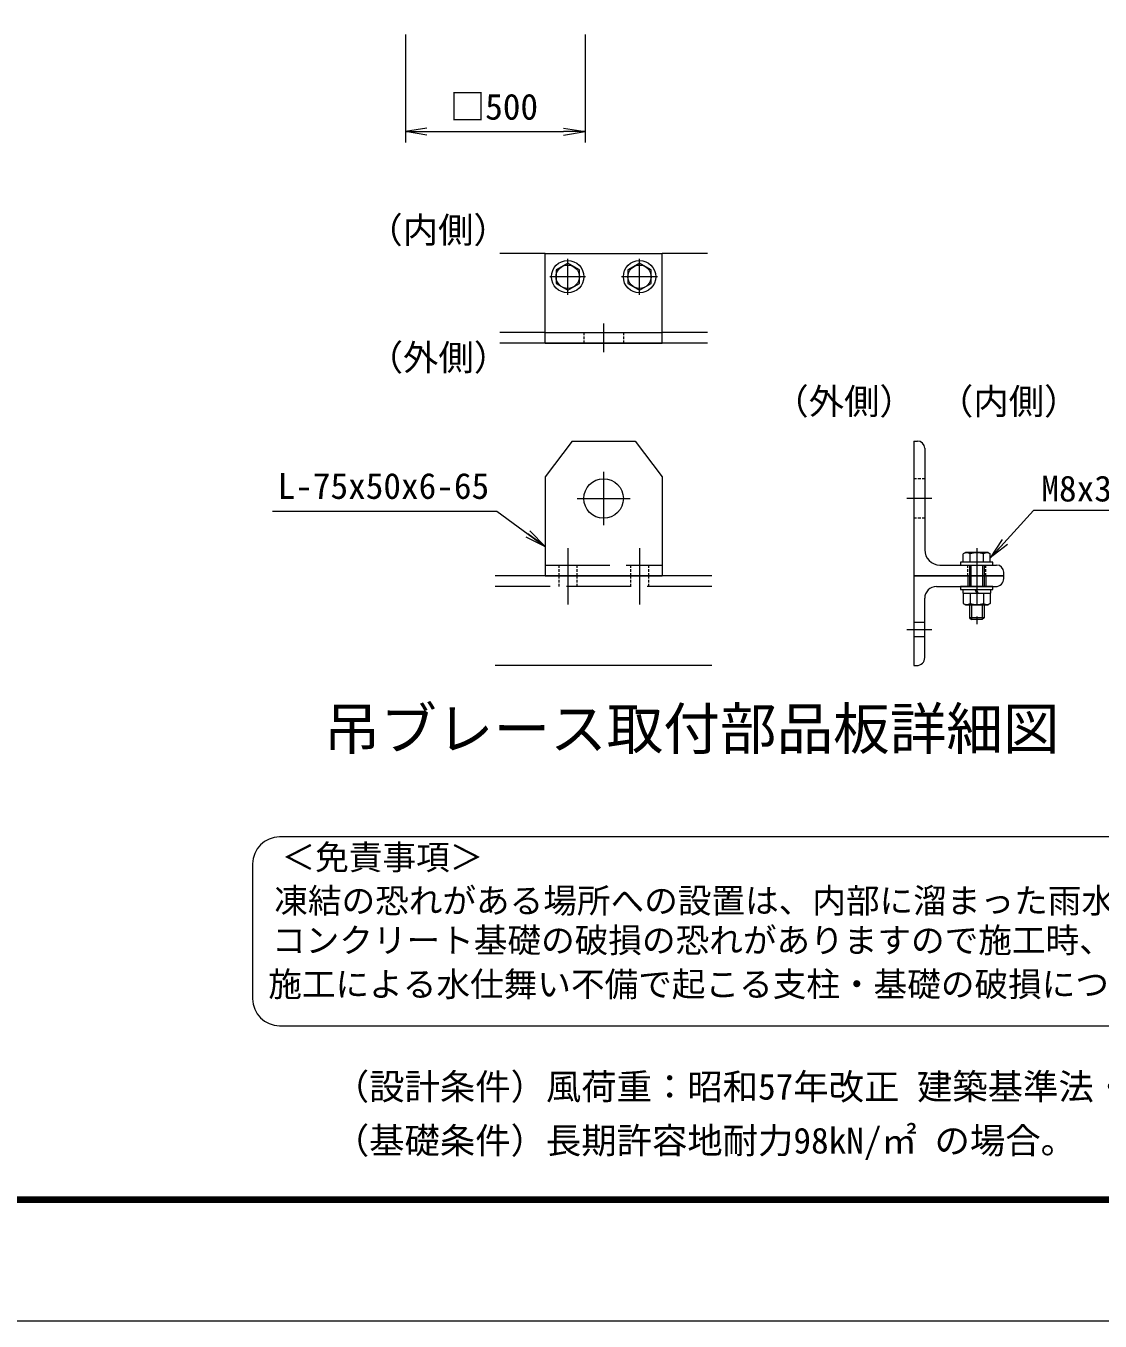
# Model space of a CAD drawing. Units: millimetres, scale not verified. Extents: x -6300 to 6300, y -4455 to 4455.
# Drawn here: x -1356 to 1634, y -4455 to -851 of the extents above; entities that cross this region are included whole.
import ezdxf
from ezdxf.enums import TextEntityAlignment as Align

# ---------------------------------------------------------------- set-up
doc = ezdxf.new("R2010")
doc.units = ezdxf.units.MM
doc.header["$LTSCALE"] = 30
for name, pattern in [('DASHED', [7.5, 6, -1.5]), ('USER1', [50.8, 31.75, -6.35, 6.35, -6.35]), ('USER3', [0.375, 0.25, -0.125])]:
    doc.linetypes.add(name, pattern=pattern)
for name, color, linetype, lineweight in [('0-0_D-STR1', 1, 'Continuous', 18), ('0-1_D-BMK', 2, 'USER1', 13), ('0-5_D-STR3', 3, 'Continuous', 13), ('0-7_D-STR-TXT', 7, 'Continuous', 9), ('0-8_D-STR-DIM', 7, 'Continuous', 9), ('0-9_0', 7, 'Continuous', 9), ('0-A_D-TTL-TXT', 7, 'Continuous', 18), ('0-B_D-TTL', 7, 'Continuous', 9)]:
    doc.layers.add(name, color=color, linetype=linetype, lineweight=lineweight)
doc.styles.add('ＭＳ ゴシック', font='')
doc.styles.get('ＭＳ ゴシック').set_extended_font_data('MS Gothic')

# ---------------------------------------------------------------- blocks, each defined once
blk = doc.blocks.new('_Open')
at = {"layer": '0-9_0'}
blk.add_line((-30, 5), (0, 0), dxfattribs=at)
blk.add_lwpolyline([(-30, -5), (0, 0), (-30, 0)], dxfattribs=at)
blk = doc.blocks.new('U52')
at = {"layer": '0-1_D-BMK'}
for p, q in [((0, -300), (0, 300)), ((300, 0), (-300, 0))]:
    blk.add_line(p, q, dxfattribs=at)
at = {"layer": '0-5_D-STR3'}
blk.add_lwpolyline([(194.9, 112.5), (0, 225), (-194.9, 112.5), (-194.9, -112.5), (0, -225), (194.9, -112.5)], close=True, dxfattribs=at)
for radius in [270, 194.9]:
    blk.add_circle((0, 0), radius, dxfattribs=at)
blk = doc.blocks.new('U66')
at = {"layer": '0-1_D-BMK'}
blk.add_line((0, -282), (0, 987), dxfattribs=at)
at = {"layer": '0-5_D-STR3'}
for p, q in [((-120, 882), (-90, 912)), ((-120, 663), (-120, 882)), ((-90, 663), (-90, 912)), ((-90, 912), (90, 912)), ((90, 662.3), (90, 912)), ((120, 663), (120, 882)), ((187.5, 663), (-187.5, 663)), ((225.2, 468), (-225.2, 468)), ((-112.6, 468), (-112.6, 641.3)), ((11.3, 408), (-23.4, 468)), ((32, 408), (-2.6, 468)), ((112.6, 468), (112.6, 641.3)), ((-120, 0), (-120, 360)), ((-97.5, 0), (-97.5, 360)), ((97.5, 0), (97.5, 360)), ((120, 0), (120, 360)), ((-225.2, -48), (225.2, -48)), ((-225.2, -48), (-225.2, -186.1)), ((-189, -207), (-225.2, -186.1)), ((-189, -207), (189, -207)), ((-112.6, -48), (-112.6, -186.1)), ((112.6, -48), (112.6, -186.1)), ((189, -207), (225.2, -186.1)), ((225.2, -48), (225.2, -186.1))]:
    blk.add_line(p, q, dxfattribs=at)
for points in [[(-120, 882), (120, 882), (90, 912)], [(-225.2, 468), (-225.2, 641.3), (-187.5, 663)], [(225.2, 468), (225.2, 641.3), (187.5, 663)], [(231, 408), (-231, 408), (-231, 468)], [(231, 408), (231, 468), (-231, 468)]]:
    blk.add_lwpolyline(points, dxfattribs=at)
for points in [[(-270, 360), (270, 360), (270, 408), (-270, 408)], [(-270, -48), (270, -48), (270, 0), (-270, 0)]]:
    blk.add_lwpolyline(points, close=True, dxfattribs=at)
for centre, radius, start, end in [((-168.9, 559), 99.7, 55.61586, 124.38414), ((0, 286.1), 372.6, 72.4121, 107.5879), ((168.9, 559), 99.7, 55.61585, 124.38416), ((-168.9, -103.9), 99.7, 235.61585, 304.38415), ((0, 169), 372.6, 252.4121, 287.5879), ((168.9, -103.9), 99.7, 235.61585, 304.38415)]:
    blk.add_arc(centre, radius, start, end, dxfattribs=at)

msp = doc.modelspace()

# ---------------------------------------------------------------- linework, layer by layer
at = {"layer": '0-0_D-STR1'}
for p, q in [((89.77, -1483.99), (-36.87, -1483.99)), ((541.41, -1483.99), (414.77, -1483.99)), ((541.41, -1733.99), (-36.87, -1733.99)), ((553.77, -2381.17), (-49.23, -2381.17)), ((1178.47, -2411.17), (1343.47, -2411.17)), ((1265.97, -2381.17), (1265.97, -2411.17)), ((1315.97, -2381.17), (1315.97, -2411.17)), ((1145.97, -2608.67), (1145.97, -2443.67)), ((1145.97, -2511.17), (1115.97, -2511.17)), ((1145.97, -2551.17), (1115.97, -2551.17)), ((553.77, -2631.17), (-49.23, -2631.17))]:
    msp.add_line(p, q, dxfattribs=at)
at = {"layer": '0-0_D-STR1', "linetype": 'DASHED'}
for p, q in [((89.77, -1703.99), (-36.87, -1703.99)), ((541.41, -1703.99), (414.77, -1703.99)), ((553.77, -2411.17), (-49.23, -2411.17))]:
    msp.add_line(p, q, dxfattribs=at)
at = {"layer": '0-0_D-STR1', "linetype": 'USER3'}
for p, q in [((127.27, -2381.17), (127.27, -2411.17)), ((177.27, -2381.17), (177.27, -2411.17)), ((327.27, -2381.17), (327.27, -2411.17)), ((377.27, -2381.17), (377.27, -2411.17))]:
    msp.add_line(p, q, dxfattribs=at)
at = {"layer": '0-0_D-STR1'}
msp.add_lwpolyline([(1365.97, -2388.67), (1365.97, -2381.17), (1115.97, -2381.17), (1115.97, -2631.17), (1123.47, -2631.17)], dxfattribs=at)
for centre, radius, start, end in [((1178.47, -2443.67), 32.5, 90, 180), ((1343.47, -2388.67), 22.5, 270, 0), ((1123.47, -2608.67), 22.5, 270, 0)]:
    msp.add_arc(centre, radius, start, end, dxfattribs=at)
at = {"layer": '0-1_D-BMK'}
for p, q in [((252.27, -1678.99), (252.27, -1758.99)), ((252.27, -2092.19), (252.27, -2240.15)), ((178.29, -2166.17), (326.25, -2166.17)), ((1165.97, -2166.17), (1095.97, -2166.17)), ((152.27, -2304.17), (152.27, -2460.67)), ((352.27, -2304.17), (352.27, -2460.67)), ((1165.97, -2531.17), (1095.97, -2531.17))]:
    msp.add_line(p, q, dxfattribs=at)
at = {"layer": '0-5_D-STR3'}
for p, q in [((89.77, -1483.99), (414.77, -1483.99)), ((89.77, -1733.99), (89.77, -1483.99)), ((414.77, -1733.99), (414.77, -1483.99)), ((89.77, -1703.99), (414.77, -1703.99)), ((89.77, -1733.99), (414.77, -1733.99)), ((164.77, -2006.17), (89.77, -2106.17)), ((164.77, -2006.17), (339.77, -2006.17)), ((339.77, -2006.17), (414.77, -2106.17)), ((1115.97, -2006.17), (1115.97, -2381.17)), ((1115.97, -2006.17), (1125.97, -2006.17)), ((1145.97, -2026.17), (1145.97, -2308.67)), ((89.77, -2106.17), (89.77, -2381.17)), ((414.77, -2106.17), (414.77, -2381.17)), ((1188.47, -2351.17), (1345.97, -2351.17)), ((1365.97, -2381.17), (1365.97, -2371.17)), ((89.77, -2381.17), (414.77, -2381.17)), ((1115.97, -2381.17), (1365.97, -2381.17))]:
    msp.add_line(p, q, dxfattribs=at)
at = {"layer": '0-5_D-STR3', "linetype": 'USER3'}
for p, q in [((197.27, -1703.99), (197.27, -1733.99)), ((307.27, -1703.99), (307.27, -1733.99)), ((1145.97, -2111.17), (1115.97, -2111.17)), ((1145.97, -2221.17), (1115.97, -2221.17)), ((127.27, -2351.17), (127.27, -2381.17)), ((177.27, -2351.17), (177.27, -2381.17)), ((327.27, -2351.17), (327.27, -2381.17)), ((377.27, -2351.17), (377.27, -2381.17)), ((1265.97, -2381.17), (1265.97, -2351.17)), ((1315.97, -2381.17), (1315.97, -2351.17))]:
    msp.add_line(p, q, dxfattribs=at)
at = {"layer": '0-5_D-STR3', "linetype": 'DASHED'}
msp.add_line((89.77, -2351.17), (414.77, -2351.17), dxfattribs=at)
at = {"layer": '0-5_D-STR3'}
msp.add_circle((252.27, -2166.17), 55, dxfattribs=at)
for centre, radius, start, end in [((1125.97, -2026.17), 20, 0, 90), ((1188.47, -2308.67), 42.5, 180, 270), ((1345.97, -2371.17), 20, 0, 90)]:
    msp.add_arc(centre, radius, start, end, dxfattribs=at)
at = {"layer": '0-7_D-STR-TXT'}
msp.add_line((-44.77, -2201.4), (88.16, -2298.57), dxfattribs=at)
msp.add_lwpolyline([(2095.6, -2199.68), (1448.34, -2199.68), (1329.85, -2330.18)], dxfattribs=at)
at = {"layer": '0-8_D-STR-DIM'}
for p, q in [((-299.51, -875.27), (-299.51, -1175.27)), ((200.49, -875.27), (200.49, -1175.27)), ((-239.51, -1145.27), (140.49, -1145.27)), ((-669.64, -2201.4), (-44.77, -2201.4))]:
    msp.add_line(p, q, dxfattribs=at)
at = {"layer": '0-A_D-TTL-TXT', "color": 2}
for p, q in [((3018.67, -3108), (-649.66, -3108)), ((-724.66, -3183), (-724.66, -3558)), ((-649.66, -3633), (3018.67, -3633))]:
    msp.add_line(p, q, dxfattribs=at)
for centre, start, end in [((-649.66, -3183), 90, 180), ((-649.66, -3558), 180, 270)]:
    msp.add_arc(centre, 75, start, end, dxfattribs=at)
at = {"layer": '0-B_D-TTL', "color": 2, "lineweight": 18}
msp.add_lwpolyline([(-6300, 4455), (6300, 4455), (6300, -4455), (-6300, -4455)], close=True, dxfattribs=at)
at = {"layer": '0-B_D-TTL'}
for points in [[(-5895, 4125), (5895, 4125), (5895, -4125), (-5895, -4125)], [(-5891.25, 4121.25), (5891.25, 4121.25), (5891.25, -4121.25), (-5891.25, -4121.25)], [(-5887.5, 4117.5), (5887.5, 4117.5), (5887.5, -4117.5), (-5887.5, -4117.5)], [(-5883.75, 4113.75), (5883.75, 4113.75), (5883.75, -4113.75), (-5883.75, -4113.75)], [(-5880, 4110), (5880, 4110), (5880, -4110), (-5880, -4110)]]:
    msp.add_lwpolyline(points, close=True, dxfattribs=at)

# ---------------------------------------------------------------- block references
at = {"layer": '0-7_D-STR-TXT', "xscale": 2, "yscale": 2}
for p, rotation in [((89.77, -2299.75), 323.83292), ((1328.5, -2331.66), 227.76085)]:
    msp.add_blockref('_Open', p, dxfattribs=dict(at, rotation=rotation))
at = {"layer": '0-8_D-STR-DIM', "rotation": 180}
for name, p, xscale, yscale in [('_Open', (-299.51, -1145.27), 2, 2), ('U66', (1290.97, -2351.17), 0.1666667, 0.1666667)]:
    msp.add_blockref(name, p, dxfattribs=dict(at, xscale=xscale, yscale=yscale))
at = {"layer": '0-8_D-STR-DIM'}
for name, p, xscale, yscale in [('_Open', (200.49, -1145.27), 2, 2), ('U52', (152.27, -1548.99), 0.1666667, 0.1666667), ('U52', (352.27, -1548.99), 0.1666667, 0.1666667)]:
    msp.add_blockref(name, p, dxfattribs=dict(at, xscale=xscale, yscale=yscale))

# ---------------------------------------------------------------- texts
at = {"layer": '0-7_D-STR-TXT', "style": 'ＭＳ ゴシック'}
for s, p in [('（内側）', (-405.28, -1476.7)), ('（外側）', (-404.36, -1831.46)), ('L-75x50x6-65', (-655.13, -2188.88)), ('M8x32(2W,1SW)', (1470.62, -2196.08))]:
    msp.add_text(s, height=72.14, dxfattribs=at).set_placement(p, align=Align.BOTTOM_LEFT)
at = {"layer": '0-8_D-STR-DIM', "style": 'ＭＳ ゴシック'}
msp.add_text('□500', height=72.14, dxfattribs=at).set_placement((-175.73, -1133.63), align=Align.BOTTOM_LEFT)
at = {"layer": '0-A_D-TTL-TXT', "style": 'ＭＳ ゴシック'}
for s, height, p in [('（外側）', 72.14, (724.69, -1953.5)), ('（内側）', 72.14, (1182.9, -1953.5)), ('吊ブレース取付部品板詳細図', 115.5, (-526.92, -2899.06)), ('＜免責事項＞ \u3000\u3000', 68.62, (-644.1, -3219.27)), ('凍結の恐れがある場所への設置は、内部に溜まった雨水等の凍結融解により支柱の破損や', 68.62, (-664.39, -3340.01)), ('コンクリート基礎の破損の恐れがありますので施工時、水仕舞いを行ってください。', 68.62, (-670.55, -3450.15)), ('施工による水仕舞い不備で起こる支柱・基礎の破損について当社は責任を負いかねます。 ', 68.62, (-681.04, -3572.39)), ('（設計条件）風荷重：昭和57年改正 建築基準法・同施行令に基づく風圧力に準拠。', 72.14, (-498.67, -3860.4)), ('（基礎条件）長期許容地耐力98kN/㎡ の場合。', 72.14, (-498.67, -4010.4))]:
    msp.add_text(s, height=height, dxfattribs=at).set_placement(p, align=Align.BOTTOM_LEFT)

doc.saveas('drawing.dxf')
